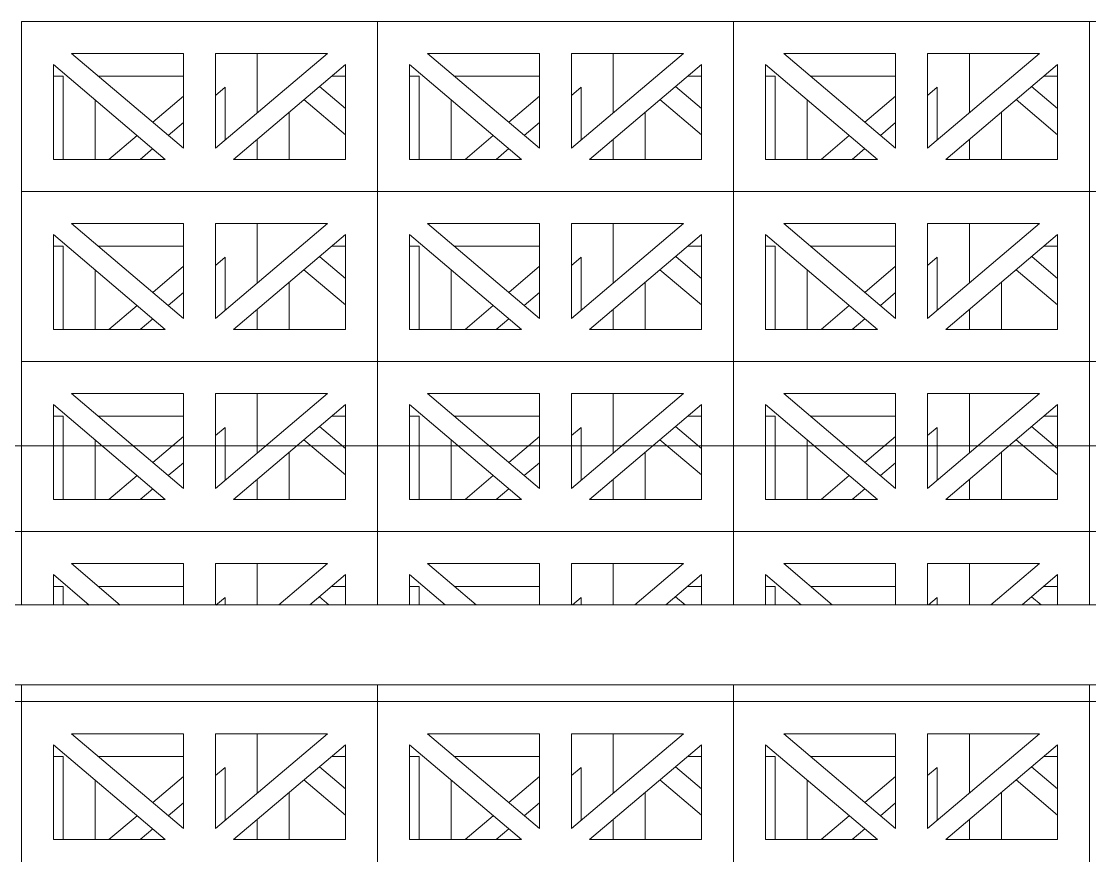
# Model space of a CAD drawing. Header units: millimetres. Extents: x -35517 to 139323, y -3702 to 5999.
# Drawn here: x -31613 to -30947, y 824 to 1344 of the extents above; entities that cross this region are included whole.
import ezdxf

# ---------------------------------------------------------------- set-up
doc = ezdxf.new("R2010")
doc.units = ezdxf.units.MM
for name, color, linetype, lineweight in [('A-FLOR-HRAL', 11, 'Continuous', 5), ('A-GLAZ-CURT', 52, 'Continuous', 5), ('G-ANNO-TEXT', 231, 'Continuous', 5)]:
    doc.layers.add(name, color=color, linetype=linetype, lineweight=lineweight)

# ---------------------------------------------------------------- blocks, each defined once
blk = doc.blocks.new('The BREEZEBLOCK Family1 - The BREEZEBLOCK Family1-V47-GENERAL NORTH ELEVATION')
at = {"layer": 'A-GLAZ-CURT'}
for p, q in [((-31021.56, 899.64), (-31021.56, 862.56)), ((-30799.56, 862.56), (-30799.56, 899.64)), ((-30975.17, 885.47), (-30966.56, 885.47)), ((-30926.56, 885.47), (-30920.56, 885.47)), ((-30920.56, 885.47), (-30920.56, 833.64)), ((-30898.59, 885.47), (-30872.98, 885.47)), ((-30848.06, 885.47), (-30845.56, 885.47)), ((-30966.56, 865.34), (-30982.74, 879.05)), ((-30845.56, 872.97), (-30848.06, 870.85)), ((-30825.56, 873.51), (-30819.56, 878.6)), ((-30819.56, 878.6), (-30819.56, 845.6)), ((-30992.42, 870.85), (-30966.56, 848.93)), ((-30900.56, 833.64), (-30900.56, 870.73)), ((-31001.56, 833.64), (-31001.56, 863.1)), ((-30848.06, 854.44), (-30845.56, 856.56)), ((-31021.56, 846.14), (-31021.56, 833.64)), ((-30874.39, 848.54), (-30891.96, 833.64)), ((-30799.56, 833.64), (-30799.56, 846.14))]:
    blk.add_line(p, q, dxfattribs=at)
blk = doc.blocks.new('The BREEZEBLOCK Family1 - The BREEZEBLOCK Family1-V4-GENERAL NORTH ELEVATION')
at = {"layer": 'A-GLAZ-CURT'}
for p, q in [((-32131.56, 157.64), (-32131.56, 120.56)), ((-31909.56, 120.56), (-31909.56, 157.64)), ((-32085.17, 143.47), (-32076.56, 143.47)), ((-32036.56, 143.47), (-32030.56, 143.47)), ((-32030.56, 143.47), (-32030.56, 91.64)), ((-32008.59, 143.47), (-31955.56, 143.47)), ((-32076.56, 123.34), (-32092.74, 137.05)), ((-31935.56, 131.51), (-31929.56, 136.6)), ((-31929.56, 136.6), (-31929.56, 103.6)), ((-32102.42, 128.85), (-32076.56, 106.93)), ((-32010.56, 91.64), (-32010.56, 128.73)), ((-31955.56, 130.97), (-31974.7, 114.74)), ((-32111.56, 91.64), (-32111.56, 121.1)), ((-31965.02, 106.54), (-31955.56, 114.56)), ((-32131.56, 104.14), (-32131.56, 91.64)), ((-31984.39, 106.54), (-32001.96, 91.64)), ((-31909.56, 91.64), (-31909.56, 104.14)), ((-31982.59, 91.64), (-31974.7, 98.33))]:
    blk.add_line(p, q, dxfattribs=at)
blk = doc.blocks.new('The BREEZEBLOCK Family1 - The BREEZEBLOCK Family1-V51-GENERAL NORTH ELEVATION')
at = {"layer": 'A-GLAZ-CURT'}
for p, q in [((-30799.56, 1005.64), (-30799.56, 980)), ((-30577.56, 980), (-30577.56, 1005.64)), ((-30753.17, 991.47), (-30744.56, 991.47)), ((-30704.56, 991.47), (-30698.56, 991.47)), ((-30698.56, 991.47), (-30698.56, 980)), ((-30676.59, 991.47), (-30623.56, 991.47)), ((-30754.78, 980), (-30760.74, 985.05)), ((-30602.98, 980), (-30597.56, 984.6)), ((-30597.56, 984.6), (-30597.56, 980))]:
    blk.add_line(p, q, dxfattribs=at)
blk = doc.blocks.new('The BREEZEBLOCK Family1 - The BREEZEBLOCK Family1-V52-GENERAL NORTH ELEVATION')
at = {"layer": 'A-GLAZ-CURT'}
for p, q in [((-31465.56, 1005.64), (-31465.56, 979.79)), ((-31243.56, 980), (-31243.56, 1005.64)), ((-31419.17, 991.47), (-31410.56, 991.47)), ((-31370.56, 991.47), (-31364.56, 991.47)), ((-31364.56, 991.47), (-31364.56, 980)), ((-31342.59, 991.47), (-31289.56, 991.47)), ((-31420.78, 980), (-31426.74, 985.05)), ((-31268.98, 980), (-31263.56, 984.6)), ((-31263.56, 984.6), (-31263.56, 980))]:
    blk.add_line(p, q, dxfattribs=at)
blk = doc.blocks.new('The BREEZEBLOCK Family1 - The BREEZEBLOCK Family1-V53-GENERAL NORTH ELEVATION')
at = {"layer": 'A-GLAZ-CURT'}
for p, q in [((-31687.56, 1005.64), (-31687.56, 979.91)), ((-31465.56, 979.79), (-31465.56, 1005.64)), ((-31641.17, 991.47), (-31632.56, 991.47)), ((-31592.56, 991.47), (-31586.56, 991.47)), ((-31586.56, 991.47), (-31586.56, 979.85)), ((-31564.59, 991.47), (-31511.56, 991.47)), ((-31642.64, 979.88), (-31648.74, 985.05)), ((-31491.22, 979.8), (-31485.56, 984.6)), ((-31485.56, 984.6), (-31485.56, 979.8))]:
    blk.add_line(p, q, dxfattribs=at)
blk = doc.blocks.new('The BREEZEBLOCK Family1 - The BREEZEBLOCK Family1-V60-GENERAL NORTH ELEVATION')
at = {"layer": 'A-GLAZ-CURT'}
for p, q in [((-31021.56, 1217.64), (-31021.56, 1180.56)), ((-30799.56, 1180.56), (-30799.56, 1217.64)), ((-30975.17, 1203.47), (-30966.56, 1203.47)), ((-30926.56, 1203.47), (-30920.56, 1203.47)), ((-30920.56, 1203.47), (-30920.56, 1151.64)), ((-30898.59, 1203.47), (-30845.56, 1203.47)), ((-30966.56, 1183.34), (-30982.43, 1196.79)), ((-30825.56, 1191.51), (-30819.56, 1196.6)), ((-30819.56, 1196.6), (-30819.56, 1163.6)), ((-30992.42, 1188.85), (-30966.56, 1166.93)), ((-30900.56, 1151.64), (-30900.56, 1188.73)), ((-30845.56, 1190.97), (-30864.7, 1174.74)), ((-31001.56, 1151.64), (-31001.56, 1181.1)), ((-30855.02, 1166.54), (-30845.56, 1174.56)), ((-30874.39, 1166.54), (-30891.96, 1151.64)), ((-31021.56, 1164.14), (-31021.56, 1151.64)), ((-30799.56, 1151.64), (-30799.56, 1164.14)), ((-30872.59, 1151.64), (-30864.7, 1158.33))]:
    blk.add_line(p, q, dxfattribs=at)
blk = doc.blocks.new('The BREEZEBLOCK Family1 - The BREEZEBLOCK Family1-V114-GENERAL NORTH ELEVATION')
at = {"layer": 'A-GLAZ-CURT'}
for p, q in [((-30873.04, 919.64), (-30946.56, 919.64)), ((-30946.56, 919.64), (-30946.56, 813.64)), ((-30724.56, 919.64), (-30848.06, 919.64)), ((-30724.56, 813.64), (-30724.56, 919.64)), ((-30872.95, 863.73), (-30915.31, 899.64)), ((-30915.31, 899.64), (-30873.01, 899.64)), ((-30848.06, 899.64), (-30845.56, 899.64)), ((-30845.56, 899.64), (-30845.56, 840.52)), ((-30755.81, 899.64), (-30825.56, 840.52)), ((-30825.56, 840.52), (-30825.56, 899.64)), ((-30825.56, 899.64), (-30755.81, 899.64)), ((-30926.56, 833.64), (-30926.56, 892.77)), ((-30926.56, 892.77), (-30872.92, 847.29)), ((-30814.31, 833.64), (-30744.56, 892.77)), ((-30744.56, 892.77), (-30744.56, 833.64)), ((-30845.56, 840.52), (-30848.06, 842.64)), ((-30872.89, 833.64), (-30926.56, 833.64)), ((-30744.56, 833.64), (-30814.31, 833.64)), ((-30946.56, 813.64), (-30872.86, 813.64)), ((-30848.06, 813.64), (-30724.56, 813.64))]:
    blk.add_line(p, q, dxfattribs=at)
blk = doc.blocks.new('The BREEZEBLOCK Family1 - The BREEZEBLOCK Family1-V67-GENERAL NORTH ELEVATION')
at = {"layer": 'A-GLAZ-CURT'}
for p, q in [((-32056.56, 177.64), (-32278.56, 177.64)), ((-32278.56, 177.64), (-32278.56, 71.64)), ((-32056.56, 71.64), (-32056.56, 177.64)), ((-32177.56, 98.52), (-32247.31, 157.64)), ((-32247.31, 157.64), (-32177.56, 157.64)), ((-32177.56, 157.64), (-32177.56, 98.52)), ((-32087.81, 157.64), (-32157.56, 98.52)), ((-32157.56, 98.52), (-32157.56, 157.64)), ((-32157.56, 157.64), (-32087.81, 157.64)), ((-32258.56, 91.64), (-32258.56, 150.77)), ((-32258.56, 150.77), (-32188.81, 91.64)), ((-32146.31, 91.64), (-32076.56, 150.77)), ((-32076.56, 150.77), (-32076.56, 91.64)), ((-32188.81, 91.64), (-32258.56, 91.64)), ((-32076.56, 91.64), (-32146.31, 91.64)), ((-32278.56, 71.64), (-32056.56, 71.64))]:
    blk.add_line(p, q, dxfattribs=at)
blk = doc.blocks.new('The BREEZEBLOCK Family1 - The BREEZEBLOCK Family1-V119-GENERAL NORTH ELEVATION')
at = {"layer": 'A-GLAZ-CURT'}
for p, q in [((-30724.56, 1025.64), (-30946.56, 1025.64)), ((-30946.56, 1025.64), (-30946.56, 980)), ((-30724.56, 980), (-30724.56, 1025.64)), ((-30885.06, 980), (-30915.31, 1005.64)), ((-30915.31, 1005.64), (-30845.56, 1005.64)), ((-30845.56, 1005.64), (-30845.56, 980)), ((-30825.56, 980), (-30825.56, 1005.64)), ((-30825.56, 1005.64), (-30755.81, 1005.64)), ((-30755.81, 1005.64), (-30786.06, 980)), ((-30926.56, 980), (-30926.56, 998.77)), ((-30926.56, 998.77), (-30904.42, 980)), ((-30766.7, 980), (-30744.56, 998.77)), ((-30744.56, 998.77), (-30744.56, 980)), ((-30946.56, 930), (-30946.56, 919.64)), ((-30724.56, 919.64), (-30724.56, 930)), ((-30946.56, 919.64), (-30873.04, 919.64)), ((-30848.06, 919.64), (-30724.56, 919.64))]:
    blk.add_line(p, q, dxfattribs=at)
blk = doc.blocks.new('The BREEZEBLOCK Family1 - The BREEZEBLOCK Family1-V118-GENERAL NORTH ELEVATION')
at = {"layer": 'A-GLAZ-CURT'}
for p, q in [((-30502.56, 1025.64), (-30724.56, 1025.64)), ((-30724.56, 1025.64), (-30724.56, 980)), ((-30502.56, 980), (-30502.56, 1025.64)), ((-30663.06, 980), (-30693.31, 1005.64)), ((-30693.31, 1005.64), (-30623.56, 1005.64)), ((-30623.56, 1005.64), (-30623.56, 980)), ((-30603.56, 980), (-30603.56, 1005.64)), ((-30603.56, 1005.64), (-30533.81, 1005.64)), ((-30533.81, 1005.64), (-30564.06, 980)), ((-30704.56, 980), (-30704.56, 998.77)), ((-30704.56, 998.77), (-30682.42, 980)), ((-30544.7, 980), (-30522.56, 998.77)), ((-30522.56, 998.77), (-30522.56, 980)), ((-30724.56, 930), (-30724.56, 919.64)), ((-30502.56, 919.64), (-30502.56, 930)), ((-30724.56, 919.64), (-30502.56, 919.64))]:
    blk.add_line(p, q, dxfattribs=at)
blk = doc.blocks.new('The BREEZEBLOCK Family1 - The BREEZEBLOCK Family1-V120-GENERAL NORTH ELEVATION')
at = {"layer": 'A-GLAZ-CURT'}
for p, q in [((-31390.56, 1025.64), (-31612.56, 1025.64)), ((-31612.56, 1025.64), (-31612.56, 979.87)), ((-31390.56, 980), (-31390.56, 1025.64)), ((-31550.87, 979.84), (-31581.31, 1005.64)), ((-31581.31, 1005.64), (-31511.56, 1005.64)), ((-31511.56, 1005.64), (-31511.56, 979.81)), ((-31491.56, 979.8), (-31491.56, 1005.64)), ((-31491.56, 1005.64), (-31421.81, 1005.64)), ((-31421.81, 1005.64), (-31452.06, 980)), ((-31592.56, 979.86), (-31592.56, 998.77)), ((-31592.56, 998.77), (-31570.24, 979.85)), ((-31432.7, 980), (-31410.56, 998.77)), ((-31410.56, 998.77), (-31410.56, 980)), ((-31612.56, 930.13), (-31612.56, 919.64)), ((-31390.56, 919.64), (-31390.56, 930)), ((-31612.56, 919.64), (-31390.56, 919.64))]:
    blk.add_line(p, q, dxfattribs=at)
blk = doc.blocks.new('The BREEZEBLOCK Family1 - The BREEZEBLOCK Family1-V121-GENERAL NORTH ELEVATION')
at = {"layer": 'A-GLAZ-CURT'}
for p, q in [((-31612.56, 1025.64), (-31834.56, 1025.64)), ((-31834.56, 1025.64), (-31834.56, 979.99)), ((-31612.56, 979.87), (-31612.56, 1025.64)), ((-31773.01, 979.95), (-31803.31, 1005.64)), ((-31803.31, 1005.64), (-31733.56, 1005.64)), ((-31733.56, 1005.64), (-31733.56, 979.93)), ((-31713.56, 979.92), (-31713.56, 1005.64)), ((-31713.56, 1005.64), (-31643.81, 1005.64)), ((-31643.81, 1005.64), (-31674.18, 979.9)), ((-31814.56, 979.98), (-31814.56, 998.77)), ((-31814.56, 998.77), (-31792.38, 979.96)), ((-31654.83, 979.89), (-31632.56, 998.77)), ((-31632.56, 998.77), (-31632.56, 979.88)), ((-31834.56, 930.01), (-31834.56, 919.64)), ((-31612.56, 919.64), (-31612.56, 930.13)), ((-31834.56, 919.64), (-31612.56, 919.64))]:
    blk.add_line(p, q, dxfattribs=at)
blk = doc.blocks.new('Top Rail Type - Top Rail_Internal_-1357121-GENERAL NORTH ELEVATION')
at = {"layer": 'A-FLOR-HRAL'}
for p, q in [((-30385.56, 980), (-31860.56, 980)), ((-31860.56, 930), (-30385.56, 930))]:
    blk.add_line(p, q, dxfattribs=at)

msp = doc.modelspace()

# ---------------------------------------------------------------- linework, layer by layer
at = {"layer": 'G-ANNO-TEXT', "color": 7}
msp.add_line((-30048.99, 1079.15), (-31825.89, 1079.15), dxfattribs=at)

# ---------------------------------------------------------------- block references
at = {"layer": 'A-FLOR-HRAL'}
msp.add_blockref('Top Rail Type - Top Rail_Internal_-1357121-GENERAL NORTH ELEVATION', (0, 0), dxfattribs=at)
at = {"layer": 'A-GLAZ-CURT'}
for name, p in [('The BREEZEBLOCK Family1 - The BREEZEBLOCK Family1-V67-GENERAL NORTH ELEVATION', (666, 1166)), ('The BREEZEBLOCK Family1 - The BREEZEBLOCK Family1-V67-GENERAL NORTH ELEVATION', (888, 1166)), ('The BREEZEBLOCK Family1 - The BREEZEBLOCK Family1-V67-GENERAL NORTH ELEVATION', (1110, 1166)), ('The BREEZEBLOCK Family1 - The BREEZEBLOCK Family1-V67-GENERAL NORTH ELEVATION', (1332, 1166)), ('The BREEZEBLOCK Family1 - The BREEZEBLOCK Family1-V4-GENERAL NORTH ELEVATION', (444, 1166)), ('The BREEZEBLOCK Family1 - The BREEZEBLOCK Family1-V4-GENERAL NORTH ELEVATION', (666, 1166)), ('The BREEZEBLOCK Family1 - The BREEZEBLOCK Family1-V4-GENERAL NORTH ELEVATION', (888, 1166)), ('The BREEZEBLOCK Family1 - The BREEZEBLOCK Family1-V4-GENERAL NORTH ELEVATION', (1110, 1166)), ('The BREEZEBLOCK Family1 - The BREEZEBLOCK Family1-V67-GENERAL NORTH ELEVATION', (666, 1060)), ('The BREEZEBLOCK Family1 - The BREEZEBLOCK Family1-V67-GENERAL NORTH ELEVATION', (888, 1060)), ('The BREEZEBLOCK Family1 - The BREEZEBLOCK Family1-V67-GENERAL NORTH ELEVATION', (1110, 1060)), ('The BREEZEBLOCK Family1 - The BREEZEBLOCK Family1-V67-GENERAL NORTH ELEVATION', (1332, 1060)), ('The BREEZEBLOCK Family1 - The BREEZEBLOCK Family1-V60-GENERAL NORTH ELEVATION', (-666, 0)), ('The BREEZEBLOCK Family1 - The BREEZEBLOCK Family1-V60-GENERAL NORTH ELEVATION', (-444, 0)), ('The BREEZEBLOCK Family1 - The BREEZEBLOCK Family1-V60-GENERAL NORTH ELEVATION', (-222, 0)), ('The BREEZEBLOCK Family1 - The BREEZEBLOCK Family1-V60-GENERAL NORTH ELEVATION', (0, 0)), ('The BREEZEBLOCK Family1 - The BREEZEBLOCK Family1-V67-GENERAL NORTH ELEVATION', (666, 954)), ('The BREEZEBLOCK Family1 - The BREEZEBLOCK Family1-V67-GENERAL NORTH ELEVATION', (888, 954)), ('The BREEZEBLOCK Family1 - The BREEZEBLOCK Family1-V67-GENERAL NORTH ELEVATION', (1110, 954)), ('The BREEZEBLOCK Family1 - The BREEZEBLOCK Family1-V67-GENERAL NORTH ELEVATION', (1332, 954)), ('The BREEZEBLOCK Family1 - The BREEZEBLOCK Family1-V4-GENERAL NORTH ELEVATION', (444, 954)), ('The BREEZEBLOCK Family1 - The BREEZEBLOCK Family1-V4-GENERAL NORTH ELEVATION', (666, 954)), ('The BREEZEBLOCK Family1 - The BREEZEBLOCK Family1-V4-GENERAL NORTH ELEVATION', (888, 954)), ('The BREEZEBLOCK Family1 - The BREEZEBLOCK Family1-V4-GENERAL NORTH ELEVATION', (1110, 954)), ('The BREEZEBLOCK Family1 - The BREEZEBLOCK Family1-V121-GENERAL NORTH ELEVATION', (0, 0)), ('The BREEZEBLOCK Family1 - The BREEZEBLOCK Family1-V120-GENERAL NORTH ELEVATION', (0, 0)), ('The BREEZEBLOCK Family1 - The BREEZEBLOCK Family1-V118-GENERAL NORTH ELEVATION', (-666, 0)), ('The BREEZEBLOCK Family1 - The BREEZEBLOCK Family1-V118-GENERAL NORTH ELEVATION', (-444, 0)), ('The BREEZEBLOCK Family1 - The BREEZEBLOCK Family1-V119-GENERAL NORTH ELEVATION', (0, 0)), ('The BREEZEBLOCK Family1 - The BREEZEBLOCK Family1-V53-GENERAL NORTH ELEVATION', (0, 0)), ('The BREEZEBLOCK Family1 - The BREEZEBLOCK Family1-V52-GENERAL NORTH ELEVATION', (0, 0)), ('The BREEZEBLOCK Family1 - The BREEZEBLOCK Family1-V51-GENERAL NORTH ELEVATION', (-444, 0)), ('The BREEZEBLOCK Family1 - The BREEZEBLOCK Family1-V51-GENERAL NORTH ELEVATION', (-222, 0)), ('The BREEZEBLOCK Family1 - The BREEZEBLOCK Family1-V67-GENERAL NORTH ELEVATION', (666, 742)), ('The BREEZEBLOCK Family1 - The BREEZEBLOCK Family1-V67-GENERAL NORTH ELEVATION', (888, 742)), ('The BREEZEBLOCK Family1 - The BREEZEBLOCK Family1-V67-GENERAL NORTH ELEVATION', (1110, 742)), ('The BREEZEBLOCK Family1 - The BREEZEBLOCK Family1-V114-GENERAL NORTH ELEVATION', (0, 0)), ('The BREEZEBLOCK Family1 - The BREEZEBLOCK Family1-V4-GENERAL NORTH ELEVATION', (444, 742)), ('The BREEZEBLOCK Family1 - The BREEZEBLOCK Family1-V4-GENERAL NORTH ELEVATION', (666, 742)), ('The BREEZEBLOCK Family1 - The BREEZEBLOCK Family1-V4-GENERAL NORTH ELEVATION', (888, 742)), ('The BREEZEBLOCK Family1 - The BREEZEBLOCK Family1-V47-GENERAL NORTH ELEVATION', (0, 0))]:
    msp.add_blockref(name, p, dxfattribs=at)

doc.saveas('drawing.dxf')
